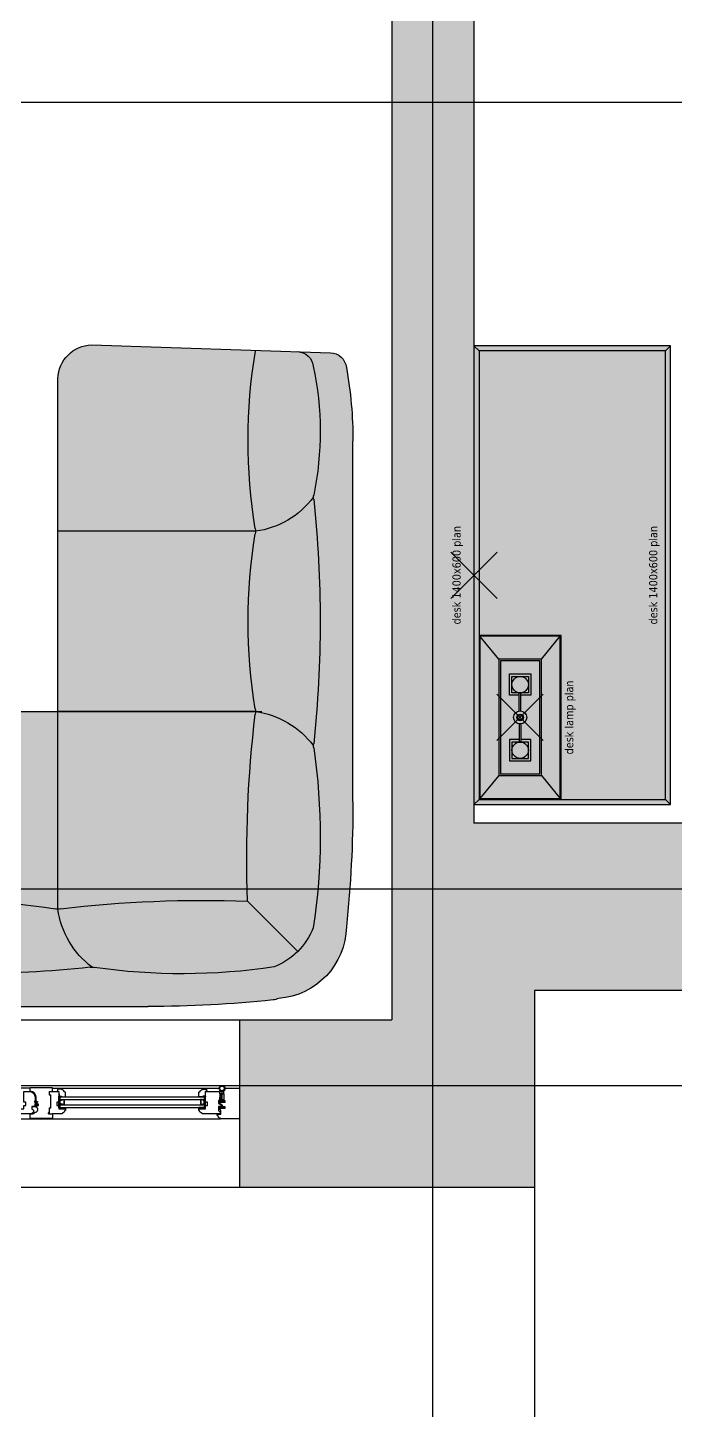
# Model space of a CAD drawing. Header units: millimetres. Extents: x 11159 to 50121, y 18346 to 37577.
# Drawn here: x 40358 to 42334, y 22565 to 26784 of the extents above; entities that cross this region are included whole.
import ezdxf
from ezdxf.enums import TextEntityAlignment as Align

# ---------------------------------------------------------------- set-up
doc = ezdxf.new("R2010")
doc.units = ezdxf.units.MM
for name, color, linetype in [('axis', 40, 'Continuous'), ('df', 7, 'Continuous'), ('dim', 7, 'Continuous'), ('dwgmodels.com', 19, 'Continuous'), ('furnhatch', 254, 'Continuous'), ('furniture', 34, 'Continuous'), ('HATCH', 8, 'Continuous'), ('wall', 5, 'Continuous')]:
    doc.layers.add(name, color=color, linetype=linetype)
doc.styles.add('ayala furniture', font='tahoma.ttf', dxfattribs={"height": 25})
doc.styles.add('KOTE', font='romrust.shx', dxfattribs={"width": 0.8})
doc.dimstyles.new('ayala 50', dxfattribs={"dimscale": 50, "dimtxt": 2.5, "dimasz": 1, "dimexe": 1, "dimexo": 2, "dimgap": 1, "dimtad": 1, "dimdec": 4, "dimzin": 9, "dimdsep": 46, "dimtxsty": 'KOTE', "dimblk": 'ARCHTICK', "dimcen": 0.09, "dimdle": 1, "dimadec": 0, "dimazin": 0, "dimtfac": 0.666667, "dimtdec": 4, "dimtix": 1, "dimtmove": 2, "dimatfit": 3, "dimfxl": 1, "dimtvp": 1, "dimtolj": 1, "dimarcsym": 0})

# ---------------------------------------------------------------- blocks, each defined once
blk = doc.blocks.new('_ArchTick')
at = {"color": 0, "linetype": 'ByBlock', "const_width": 0.15}
blk.add_lwpolyline([(-0.5, -0.5), (0.5, 0.5)], dxfattribs=at)
blk = doc.blocks.new('*D53')
at = {"layer": 'Defpoints', "color": 0}
for p in [(49394.9, 26556.4), (34394.9, 23556.4), (49394.9, 19246.4)]:
    blk.add_point(p, dxfattribs=at)
at = {"layer": 'dim', "color": 4, "lineweight": -2}
for p, q in [((49394.9, 26456.4), (49394.9, 19146.4)), ((34394.9, 23456.4), (34394.9, 19146.4)), ((34294.9, 19246.4), (49494.9, 19246.4))]:
    blk.add_line(p, q, dxfattribs=at)
at = {"layer": 'dim', "color": 4, "lineweight": -2, "xscale": 100, "yscale": 100, "zscale": 100, "rotation": 180}
blk.add_blockref('_ArchTick', (34394.9, 19246.4), dxfattribs=at)
at = {"layer": 'dim', "color": 4, "lineweight": -2, "xscale": 100, "yscale": 100, "zscale": 100}
blk.add_blockref('_ArchTick', (49394.9, 19246.4), dxfattribs=at)
at = {"layer": 'dim', "color": 3, "insert": (41894.9, 19366.4), "char_height": 200, "attachment_point": 5, "style": 'KOTE'}
blk.add_mtext('\\A1;15000', dxfattribs=at)
blk = doc.blocks.new('1w')
at = {"color": 0, "linetype": 'ByBlock'}
for p, q in [((-1175, 625), (-1175, 1725)), ((-877.6, 1450), (-275, 1450)), ((-877.6, 900), (-275, 900)), ((-275, 297.4), (-275, 900)), ((275, 297.4), (275, 900)), ((825, 730), (805, 300)), ((845, 750), (977.8, 750)), ((550, 0), (-550, 0))]:
    blk.add_line(p, q, dxfattribs=at)
at = {"color": 0}
blk.add_line((-1006.5, 168.5), (-853.8, 321.2), dxfattribs=at)
at = {"color": 0, "linetype": 'ByBlock'}
for points in [[(-275, 1915.8, 0.402311), (-377.9, 2018.6), (-1106.6, 1994.9, 0.375487), (-1154.9, 1950.2, 0.044559), (-1175, 1725)], [(550, 0, 0.026367), (931.5, 20.1, 0.375487), (976.2, 68.4), (1000, 797.1, 0.402311), (897.1, 900), (-897.1, 900)], [(-1175, 625, 0.026367), (-1154.9, 243.5, 3435973836800.542969)], [(980.6, 201.3, -0.493591), (900, 180, -0.122035), (805, 300, 0.643813)], [(-948.1, 24.9, 0.087055), (-931.5, 20.1, 0.026367), (-550, 0)]]:
    blk.add_lwpolyline(points, format="xyb", dxfattribs=at)
blk.add_lwpolyline([(-275, 900), (-275, 1915.8)], dxfattribs=at)
for centre, radius, start, end in [((-1004.2, 1948.2), 50, 91.8674, 173.7294), ((-2515.1, 1727.1), 1660.1, 350.6783, 9.4633), ((-113, 1753.3), 962, 167.9808, 191.5677), ((2450, 1175), 3525, 173.9271, 180), ((-1104.9, 1553.2), 50, 353.9271, 8.2914), ((-841.7, 1714.1), 266.5, 216.873, 262.2648), ((-827.6, 1450), 50, 170.6106, 189.3894), ((-2490.6, 1175), 1635.6, 350.6106, 9.3894), ((2450, 1175), 3525, 180, 186.0729), ((-841.7, 635.9), 266.5, 97.7352, 143.127), ((-827.6, 900), 50, 170.6106, 189.3894), ((-4521, 458.3), 3669.8, 357.8601, 6.7853), ((-1104.9, 796.8), 50, 351.7086, 6.0729), ((794.4, 520), 1869.4, 171.7086, 188.6145), ((845, 730), 20, 90, 180), ((977.8, 730), 20, 358.1326, 90), ((-713.2, -3259.7), 3583.6, 83.1072, 92.2474), ((-539.1, 333.3), 266.5, 306.873, 352.2648), ((-275, 347.4), 50, 260.6106, 279.3894), ((0, -1315.6), 1635.6, 80.6106, 99.3894), ((275, 347.4), 50, 260.6106, 279.3894), ((539.1, 333.3), 266.5, 187.7352, 233.127), ((550, -1315.6), 1635.6, 81.0308, 99.3894), ((-853.8, 321.2), 216, 202.0937, 247.9063), ((929.6, 170.8), 50, 276.2706, 358.1326), ((-655, 1969.4), 1869.4, 261.3855, 278.2914), ((-378.2, 70.1), 50, 83.9271, 98.2914), ((0, 3625), 3525, 263.9271, 270), ((0, 3625), 3525, 270, 276.0729), ((378.2, 70.1), 50, 81.7086, 96.0729), ((655, 1969.4), 1869.4, 261.7086, 278.6145)]:
    blk.add_arc(centre, radius, start, end, dxfattribs=at)
at = {"color": 0}
blk.add_arc((-931.8, 247.4), 223.1, 181.0175, 265.7905, dxfattribs=at)
blk = doc.blocks.new('desk1400 (pl)')
at = {"layer": 'furnhatch'}
blk.add_hatch(color=256, dxfattribs=at).paths.add_polyline_path([(-700, 0), (-700, -600), (700, -600), (700, 0)])
at = {"color": 0, "linetype": 'ByBlock'}
for p, q in [((-700, 0), (-684, -16)), ((684, -16), (700, 0)), ((-684, -584), (-700, -600)), ((684, -584), (700, -600))]:
    blk.add_line(p, q, dxfattribs=at)
for points in [[(-700, -600), (700, -600), (700, 0), (-700, 0)], [(-684, -584), (684, -584), (684, -16), (-684, -16)]]:
    blk.add_lwpolyline(points, close=True, dxfattribs=at)
at = {"layer": 'dwgmodels.com'}
blk.add_lwpolyline([(-700, -600), (700, -600), (700, 0), (-700, 0)], close=True, dxfattribs=at)
blk = doc.blocks.new('desk lamp (pl)')
at = {"layer": 'furnhatch'}
blk.add_hatch(color=256, dxfattribs=at).paths.add_polyline_path([(-250, -125), (250, -125), (250, 125), (-250, 125)])
at = {"color": 0}
for p, q in [((-177.5, 65), (-247.5, 122.5)), ((177.5, 65), (247.5, 122.5)), ((-19.8, 2.5), (-75, 2.5)), ((19.8, 2.5), (75, 2.5)), ((-19.8, -2.5), (-75, -2.5)), ((19.8, -2.5), (75, -2.5)), ((-177.5, -65), (-247.5, -122.5)), ((177.5, -65), (247.5, -122.5))]:
    blk.add_line(p, q, dxfattribs=at)
for points in [[(-250, -125), (250, -125), (250, 125), (-250, 125)], [(-247.5, -122.5), (247.5, -122.5), (247.5, 122.5), (-247.5, 122.5)], [(-177.5, -65), (177.5, -65), (177.5, 65), (-177.5, 65)], [(-172.5, -60), (172.5, -60), (172.5, 60), (-172.5, 60)], [(-75, 25), (-125, 25), (-125, -25), (-75, -25)], [(75, 25), (125, 25), (125, -25), (75, -25)]]:
    blk.add_lwpolyline(points, close=True, dxfattribs=at)
for points in [[(-67.5, 2.5), (-67.5, 32.5), (-132.5, 32.5), (-132.5, -32.5), (-67.5, -32.5), (-67.5, -2.5)], [(67.5, 2.5), (67.5, 32.5), (132.5, 32.5), (132.5, -32.5), (67.5, -32.5), (67.5, -2.5)]]:
    blk.add_lwpolyline(points, dxfattribs=at)
for centre in [(-100, 0), (100, 0)]:
    blk.add_circle(centre, 25, dxfattribs=at)
at = {"color": 0, "linetype": 'ByBlock'}
for radius in [20, 10, 7.5]:
    blk.add_circle((0, 0), radius, dxfattribs=at)
at = {"layer": 'dwgmodels.com'}
blk.add_lwpolyline([(-250, -125), (250, -125), (250, 125), (-250, 125)], close=True, dxfattribs=at)
blk = doc.blocks.new('Joint-K7335')
at = {"layer": 'df', "color": 7}
for points in [[(3.9, 10.7, -0.206505), (4.5, 11.8, -0.277528), (4.6, 11.7), (4.7, 11.5, 0.626267), (5.4, 11.5, 0.131441), (5.5, 11.7), (5.5, 18, 0.509109), (4.6, 18.4, -0.294424), (2, 18.3, 0.173488), (1.3, 18.5), (0, 18.5), (0, 2.1, 0.415334), (1.2, 0.9, 0.048115), (1.5, 0.9, 0.113375), (1.5, 1), (4, 2.8, 0.235966), (4, 2.9), (4, 3.3, 0.247659), (4, 3.4, 0.287937), (3.6, 3.4), (1.8, 2.3, -0.576722), (1.5, 2.5), (1.5, 3.3, -0.235966), (1.6, 3.5), (4, 5.3, 0.235966), (4, 5.3), (4, 5.7, 0.247659), (4, 5.8, 0.287937), (3.6, 5.8), (1.8, 4.8, -0.576722), (1.5, 5), (1.5, 6.3, -0.384094), (2.6, 7.5, -0.021813), (2.7, 7.5), (6.5, 7.5), (6.5, 7.6, 0.333043), (5.7, 8.5, -0.293245), (5.3, 8.9, 0.008528), (5.2, 9.3, 0.265517), (5, 9.5, 0.023748), (4.8, 9.5, -0.356149), (3.9, 10.7, -0.356149)], [(3.2, 10.8, 0.355005), (4.6, 8.8, -0.567624), (4.7, 8.8, -0.24708), (4.4, 8.7), (2.2, 9, -0.351704), (1.2, 10.1), (1.2, 12.9, -0.414214), (1.5, 13.2), (1.6, 13.2, 0.277073), (1.9, 13.4), (3.7, 16.8, -0.041112), (3.8, 17), (4.1, 17.7, -0.50666), (4.6, 17.7, -0.2771), (4.6, 17.5), (4.6, 13.3, 0.213422), (4.7, 13.1, -0.886227), (4.4, 12.6, 0.250571), (3.2, 10.8)]]:
    blk.add_lwpolyline(points, format="xyb", dxfattribs=at)
blk.add_lwpolyline([(1.6, 17.8, 0.632714), (1, 17.6), (1, 14.2, 0.78091), (1.6, 14.1), (3.2, 17.1, -0.117333), (3.3, 17.2, 1.218085), (3, 17.5, -0.285776), (2.7, 17.3, -0.145588)], format="xyb", close=True, dxfattribs=at)

msp = doc.modelspace()

# ---------------------------------------------------------------- hatches: boundary and pattern name
at = {"ltscale": 10}
h = msp.add_hatch(dxfattribs=at)
h.set_pattern_fill('ANGLE', color=4, scale=0.15, angle=-45, style=0)
h.set_pattern_definition([(45, (37790.8651, 24303.6607), (0.74087113, -0.74087113), [0.762, -0.28575]), (315, (37790.8651, 24303.6607), (-0.74087113, -0.74087113), [0.762, -0.28575])])
edge = h.paths.add_edge_path()
edge.add_line((40453.40031, 23522.0771), (40456.40031, 23522.0771))
edge.add_line((40456.40031, 23522.0771), (40456.40031, 23520.0771))
edge.add_arc((40454.90031, 23520.47322), 1.55142, 194.79301761, 345.20698239, ccw=False)
edge.add_line((40453.40031, 23520.0771), (40453.40031, 23522.0771))
h = msp.add_hatch(dxfattribs=at)
h.set_pattern_fill('ANGLE', color=4, scale=0.15, angle=-45, style=0)
h.set_pattern_definition([(45, (37785.3651, 24303.6607), (0.74087113, -0.74087113), [0.762, -0.28575]), (315, (37785.3651, 24303.6607), (-0.74087113, -0.74087113), [0.762, -0.28575])])
edge = h.paths.add_edge_path()
edge.add_line((40453.91111, 23524.0771), (40459.90031, 23524.0771))
edge.add_arc((40459.15031, 23523.0771), 1.25, -53.13010235, 53.13010235, ccw=False)
edge.add_line((40459.90031, 23522.0771), (40453.91111, 23522.0771))
edge.add_arc((40454.63457, 23523.0771), 1.23426, 125.88414978, 234.11585022, ccw=False)
h = msp.add_hatch(dxfattribs=at)
h.set_pattern_fill('ANGLE', color=4, scale=0.15, angle=-45, style=0)
h.set_pattern_definition([(135, (43568.9356, 24303.6607), (-0.74087113, -0.74087113), [0.762, -0.28575]), (225, (43568.9356, 24303.6607), (0.74087113, -0.74087113), [0.762, -0.28575])])
edge = h.paths.add_edge_path()
edge.add_line((40900.38951, 23524.0771), (40894.40031, 23524.0771))
edge.add_arc((40895.15031, 23523.0771), 1.25, 126.86989765, 233.13010235)
edge.add_line((40894.40031, 23522.0771), (40900.38951, 23522.0771))
edge.add_arc((40899.66605, 23523.0771), 1.23426, 305.88414978, 414.11585022)
h = msp.add_hatch(dxfattribs=at)
h.set_pattern_fill('ANGLE', color=4, scale=0.15, angle=-45, style=0)
h.set_pattern_definition([(135, (43563.4356, 24303.6607), (-0.74087113, -0.74087113), [0.762, -0.28575]), (225, (43563.4356, 24303.6607), (0.74087113, -0.74087113), [0.762, -0.28575])])
edge = h.paths.add_edge_path()
edge.add_line((40900.90031, 23522.0771), (40897.90031, 23522.0771))
edge.add_line((40897.90031, 23522.0771), (40897.90031, 23520.0771))
edge.add_arc((40899.40031, 23520.47322), 1.55142, 194.79301761, 345.20698239)
edge.add_line((40900.90031, 23520.0771), (40900.90031, 23522.0771))
h = msp.add_hatch(dxfattribs=at)
h.set_pattern_fill('ANSI35', color=4, scale=0.2, style=0)
h.set_pattern_definition([(315, (40512.4897, 26155.0439), (-0.8980256, -0.8980256), []), (315, (40513.3877, 26155.0439), (-0.8980256, -0.8980256), [1.5875, -0.3175, 0, -0.3175])])
h.paths.add_polyline_path([(40421.90031, 23470.0771), (40423.90031, 23470.0771), (40423.90031, 23474.0771), (40421.90031, 23474.0771)])
h = msp.add_hatch(dxfattribs=at)
h.set_pattern_fill('BRASS', color=4, scale=0.3, angle=-45, style=0)
h.set_pattern_definition([(45, (37790.865, 24290.6607), (1.3470384, -1.3470384), []), (45, (37791.5386, 24289.9872), (1.3470384, -1.3470384), [0.9525, -0.47625])])
h.paths.add_polyline_path([(40457.90031, 23485.0771), (40457.90031, 23489.0771), (40469.90031, 23489.0771), (40469.90031, 23485.0771)])
h = msp.add_hatch(dxfattribs=at)
h.set_pattern_fill('ANGLE', color=4, scale=0.15, angle=-45, style=0)
h.set_pattern_definition([(45, (37790.8651, 24290.6607), (0.74087113, -0.74087113), [0.762, -0.28575]), (315, (37790.8651, 24290.6607), (-0.74087113, -0.74087113), [0.762, -0.28575])])
h.paths.add_polyline_path([(40469.90031, 23485.0771), (40469.90031, 23489.0771), (40473.90031, 23489.0771), (40473.90031, 23485.0771)])
h = msp.add_hatch(dxfattribs=at)
h.set_pattern_fill('ANGLE', color=4, scale=0.15, angle=-45, style=0)
h.set_pattern_definition([(135, (43563.4356, 24290.6607), (-0.74087113, -0.74087113), [0.762, -0.28575]), (225, (43563.4356, 24290.6607), (0.74087113, -0.74087113), [0.762, -0.28575])])
h.paths.add_polyline_path([(40884.40031, 23485.0771), (40884.40031, 23489.0771), (40880.40031, 23489.0771), (40880.40031, 23485.0771)])
h = msp.add_hatch(dxfattribs=at)
h.set_pattern_fill('BRASS', color=4, scale=0.3, angle=-45, style=0)
h.set_pattern_definition([(135, (43563.4356, 24290.6607), (-1.3470384, -1.3470384), []), (135, (43562.762, 24289.9872), (-1.3470384, -1.3470384), [0.9525, -0.47625])])
h.paths.add_polyline_path([(40896.40031, 23485.0771), (40896.40031, 23489.0771), (40884.40031, 23489.0771), (40884.40031, 23485.0771)])
at = {"layer": 'furniture'}
msp.add_hatch(color=254, dxfattribs=at).paths.add_polyline_path([(39175.77219, 24594.13875, -0.4023111056), (39278.67014, 24696.99473), (40450.77219, 24696.99473), (40450.77219, 25712.7459, -0.4023111056), (40553.62816, 25815.64386), (41282.74737, 25791.87151, -0.3731900043), (41330.639, 25747.16743, -0.0445594123), (41350.77219, 25521.99473), (41350.77219, 24421.99473, -0.0263668989), (41330.639, 24040.47115, -0.3877386203), (41123.90699, 23821.88862, -0.0870546412), (41107.29576, 23817.12791, -0.0263668989), (40725.77219, 23796.99473), (39625.77219, 23796.99473, -0.0263668989), (39244.24861, 23817.12791, -0.3731900043), (39199.54453, 23865.01954)])
at = {"layer": 'HATCH', "true_color": 0x2b2b2b}
h = msp.add_hatch(color=250, dxfattribs=at)
h.dxf.hatch_style = 1
h.paths.add_polyline_path([(38584.90031, 23756.3771), (38119.90031, 23756.3771), (38119.90031, 24551.33276), (37869.90031, 24551.33276), (37869.90031, 24356.3771), (36639.90031, 24356.3771), (36639.90031, 23846.3771), (37684.90031, 23846.3771), (37684.90031, 23246.3771), (38584.90031, 23246.3771)])
h.paths.add_polyline_path([(35129.90031, 24356.3771), (34594.90031, 24356.3771), (34594.90031, 28296.3771), (36414.90031, 28296.3771), (36414.90031, 28896.3771), (37869.90031, 28896.3771), (37869.90031, 25361.33276), (38119.90031, 25361.33276), (38119.90031, 30696.3771), (40509.90031, 30696.3771), (40509.90031, 30816.3771), (38119.90031, 30816.3771), (38119.90031, 31066.3771), (37869.90031, 31066.3771), (37869.90031, 30816.3771), (37219.90031, 30816.3771), (37219.90031, 30696.3771), (37869.90031, 30696.3771), (37869.90031, 29016.3771), (36414.90031, 29016.3771), (36414.90031, 29366.37714), (36294.90031, 29366.37714), (36294.90031, 28416.3771), (34594.90031, 28416.3771), (34594.90031, 28801.3771), (34084.90031, 28801.3771), (34084.90031, 23846.3771), (35129.90031, 23846.3771)])
h.paths.add_polyline_path([(42949.90031, 24356.3771), (41719.90031, 24356.3771), (41719.90031, 27856.3771), (41794.90031, 27856.3771), (41794.90031, 27976.3771), (41719.90031, 27976.3771), (41719.90031, 28581.3771), (41469.90031, 28581.3771), (41469.90031, 23756.3771), (41004.90031, 23756.3771), (41004.90031, 23246.3771), (41904.90031, 23246.3771), (41904.90031, 23846.3771), (42949.90031, 23846.3771)])
h.paths.add_polyline_path([(45504.90031, 35266.3771), (44249.90031, 35266.3771), (44249.90031, 34756.3771), (44994.90031, 34756.3771), (44994.90031, 30816.3771), (42504.90031, 30816.3771), (42504.90031, 30696.3771), (42599.90031, 30696.3771), (42599.90031, 30106.3771), (42719.90031, 30106.3771), (42719.90031, 30696.3771), (44194.90031, 30696.3771), (44194.90031, 30296.3771), (44994.90031, 30296.3771), (44994.90031, 28576.3771), (42719.90031, 28576.3771), (42719.90031, 29396.3771), (42599.90031, 29396.3771), (42599.90031, 27976.3771), (42504.90031, 27976.3771), (42504.90031, 27856.3771), (42719.90031, 27856.3771), (42719.90031, 28456.3771), (44994.90031, 28456.3771), (44994.90031, 24356.3771), (44459.90031, 24356.3771), (44459.90031, 23846.3771), (45504.90031, 23846.3771)])
h.paths.add_polyline_path([(44994.90031, 30416.3771), (44314.90031, 30416.3771), (44314.90031, 30696.3771), (44994.90031, 30696.3771)], flags=16)
h.paths.add_polyline_path([(41719.90031, 34756.3771), (42539.90031, 34756.3771), (42539.90031, 35266.3771), (40649.90031, 35266.3771), (40649.90031, 34756.3771), (41469.90031, 34756.3771), (41469.90031, 30816.3771), (41319.90031, 30816.3771), (41319.90031, 30696.3771), (41469.90031, 30696.3771), (41469.90031, 30091.3771), (41719.90031, 30091.3771), (41719.90031, 30696.3771), (41794.90031, 30696.3771), (41794.90031, 30816.3771), (41719.90031, 30816.3771), (41719.90031, 30856.3771)])
h.paths.add_polyline_path([(36509.90031, 30816.3771), (34594.90031, 30816.3771), (34594.90031, 34756.3771), (35339.90031, 34756.3771), (35339.90031, 35266.3771), (34084.90031, 35266.3771), (34084.90031, 30311.3771), (34594.90031, 30311.3771), (34594.90031, 30696.3771), (36294.90031, 30696.3771), (36294.90031, 30076.37714), (36414.90031, 30076.37714), (36414.90031, 30696.3771), (36509.90031, 30696.3771)])
h.paths.add_polyline_path([(38939.90031, 35266.3771), (37049.90031, 35266.3771), (37049.90031, 34756.3771), (37869.90031, 34756.3771), (37869.90031, 34506.3771), (38119.90031, 34506.3771), (38119.90031, 34756.3771), (38939.90031, 34756.3771)])
h.paths.add_polyline_path([(38497.03235, 36456.3771), (38097.03235, 36456.3771), (38097.03235, 36056.3771), (38497.03235, 36056.3771)])
h.paths.add_polyline_path([(41492.76828, 36456.3771), (41092.76828, 36456.3771), (41092.76828, 36056.3771), (41492.76828, 36056.3771)])

# ---------------------------------------------------------------- linework, layer by layer
at = {"color": 8, "ltscale": 10}
for p, q in [((40365.90031, 23548.3771), (39857.13301, 23548.3771)), ((40433.90031, 23548.3771), (40942.66761, 23548.3771)), ((39852.90031, 23454.3771), (40946.90031, 23454.3771))]:
    msp.add_line(p, q, dxfattribs=at)
for p, q in [((40433.90031, 23549.0771), (40365.90031, 23549.0771)), ((40365.90031, 23538.5771), (40365.90031, 23549.0771)), ((40433.90031, 23538.0771), (40433.90031, 23549.0771)), ((40960.90031, 23548.3771), (40960.13301, 23548.3771)), ((40377.90031, 23528.58636), (40378.76198, 23528.58636)), ((40377.90031, 23508.58636), (40380.90031, 23508.58636)), ((40383.90031, 23507.5771), (40383.90031, 23520.5771)), ((40423.90031, 23538.0771), (40433.90031, 23538.0771)), ((40423.90031, 23538.0771), (40423.90031, 23528.0771)), ((40423.90031, 23528.0771), (40428.90031, 23528.0771)), ((40428.90031, 23488.0771), (40428.90031, 23528.0771)), ((40456.40031, 23522.0771), (40456.40031, 23489.0771)), ((40953.90031, 23512.3771), (40951.90031, 23512.3771)), ((40365.90031, 23455.0771), (40365.90031, 23469.5771)), ((40365.90031, 23469.5771), (40370.90031, 23469.5771)), ((40423.90031, 23488.0771), (40428.90031, 23488.0771)), ((40423.90031, 23488.0771), (40423.90031, 23470.0771)), ((40423.90031, 23470.0771), (40433.90031, 23470.0771)), ((40433.90031, 23470.0771), (40433.90031, 23455.0771)), ((40433.90031, 23455.0771), (40365.90031, 23455.0771))]:
    msp.add_line(p, q)
at = {"color": 4, "ltscale": 10}
for p, q in [((40383.90031, 23507.5771), (40388.90031, 23507.5771)), ((40383.90031, 23500.7771), (40383.90031, 23504.5771)), ((40383.90031, 23504.5771), (40388.90031, 23504.5771)), ((40384.90031, 23500.7771), (40383.90031, 23500.7771)), ((40384.90031, 23498.7771), (40384.90031, 23500.7771)), ((40391.90031, 23498.7771), (40384.90031, 23498.7771)), ((40388.90031, 23504.5771), (40388.90031, 23507.5771)), ((40391.90031, 23494.7771), (40391.90031, 23498.7771)), ((40456.40031, 23488.0771), (40453.40031, 23519.0771)), ((40453.40031, 23488.0771), (40456.40031, 23519.0771)), ((40456.40031, 23522.0771), (40897.90031, 23522.0771)), ((40456.40031, 23513.5771), (40897.90031, 23513.5771)), ((40897.90031, 23522.0771), (40897.90031, 23489.0771)), ((40900.90031, 23488.0771), (40897.90031, 23519.0771)), ((40897.90031, 23488.0771), (40900.90031, 23519.0771)), ((40945.07255, 23530.66754), (40945.52492, 23539.87312)), ((40956.90031, 23530.3771), (40956.90031, 23539.59379)), ((40383.90031, 23490.7771), (40384.90031, 23490.7771)), ((40383.90031, 23490.37645), (40383.90031, 23490.7771)), ((40384.90031, 23490.7771), (40384.90031, 23494.7771)), ((40384.90031, 23494.7771), (40391.90031, 23494.7771)), ((40456.40031, 23497.5771), (40897.90031, 23497.5771)), ((40456.40031, 23489.0771), (40897.90031, 23489.0771))]:
    msp.add_line(p, q, dxfattribs=at)
for points in [[(40454.40031, 23524.0771), (40461.40031, 23524.0771), (40461.40031, 23522.0771), (40473.90031, 23522.0771), (40473.90031, 23536.0771, -0.3276927682), (40468.90031, 23539.5771, 0.3276927682), (40463.90031, 23543.0771), (40463.90031, 23545.0771), (40450.15031, 23545.0771), (40448.90031, 23538.0771), (40453.90031, 23538.0771), (40454.40031, 23524.0771)], [(40352.40031, 23505.0771), (40346.40031, 23505.0771), (40346.40031, 23538.0771), (40362.90031, 23538.0771, -0.4142135624), (40380.90031, 23520.0771), (40380.90031, 23500.5771), (40379.90031, 23500.5771), (40379.90031, 23492.5771), (40371.40031, 23491.5771), (40371.40031, 23483.8771), (40375.4293, 23481.45971, -0.2634471391), (40376.40031, 23479.74472), (40376.40031, 23478.5771, -0.4142135624), (40367.90031, 23470.0771), (40335.90031, 23470.0771), (40335.90031, 23472.0771, -0.4142135624), (40327.90031, 23480.0771), (40325.90031, 23480.0771), (40325.90031, 23485.0771), (40346.40031, 23485.0771), (40346.40031, 23495.0771), (40352.40031, 23495.0771)], [(40948.90031, 23492.0771), (40940.40031, 23492.0771), (40940.40031, 23479.07909), (40944.40375, 23476.7571, -0.2674173791), (40945.40031, 23475.02703), (40945.40031, 23470.5771), (40944.90031, 23470.0771), (40890.40031, 23470.0771), (40890.40031, 23472.0771, -0.4142135624), (40882.40031, 23480.0771), (40880.40031, 23480.0771), (40880.40031, 23485.0771), (40900.90031, 23485.0771), (40900.90031, 23495.0771), (40906.90031, 23495.0771), (40906.90031, 23505.0771), (40900.90031, 23505.0771), (40900.90031, 23538.0771), (40949.91333, 23538.0771), (40950.40031, 23537.57727), (40949.69718, 23511.07693), (40949.18416, 23510.5771), (40940.40031, 23510.5771), (40940.40031, 23501.57708), (40949.40031, 23496.07709), (40949.40031, 23492.5771)]]:
    msp.add_lwpolyline(points, format="xyb", close=True)
for points in [[(40899.90031, 23524.0771), (40892.90031, 23524.0771), (40892.90031, 23522.0771), (40880.40031, 23522.0771), (40880.40031, 23536.0771, 0.3276927682), (40885.40031, 23539.5771, -0.3276927682), (40890.40031, 23543.0771), (40890.40031, 23545.0771), (40904.15031, 23545.0771), (40905.40031, 23538.0771), (40900.40031, 23538.0771), (40899.90031, 23524.0771)], [(40390.82974, 23496.28923, -0.231748257), (40390.23444, 23495.41739), (40389.10634, 23494.7771), (40388.77849, 23494.7771), (40389.79847, 23495.5771), (40389.3067, 23495.5771), (40387.90421, 23494.7771), (40387.52172, 23494.7771), (40388.59635, 23495.5771), (40387.95886, 23495.5771), (40386.57459, 23494.7771), (40386.06459, 23494.7771), (40387.21208, 23495.5771), (40384.90031, 23495.5771), (40384.90031, 23490.8771, 0.0110124335), (40374.7671, 23490.94524, -0.3900729331), (40374.40031, 23491.34386), (40374.40031, 23491.52682, -0.3609113026), (40374.7266, 23491.91997), (40375.4203, 23492.05004), (40376.9427, 23492.22915, 0.0279381401), (40382.36446, 23492.70787, 0.3794190139), (40383.20031, 23493.70706), (40383.20031, 23498.6771, -0.4142135624), (40383.60031, 23499.0771), (40384.90031, 23499.0771), (40384.90031, 23497.9771), (40387.21208, 23497.9771), (40386.06459, 23498.7771), (40386.57459, 23498.7771), (40387.95886, 23497.9771), (40388.59635, 23497.9771), (40387.52172, 23498.7771), (40387.90421, 23498.7771), (40389.3067, 23497.9771), (40389.79847, 23497.9771), (40388.77849, 23498.7771), (40389.10634, 23498.7771), (40390.23444, 23498.13682, -0.231748257), (40390.82974, 23497.26498), (40390.90031, 23496.7771)], [(40384.15031, 23505.1771), (40384.15031, 23504.5771), (40383.87992, 23504.5771, -0.0010032167), (40383.87382, 23504.53986, -0.0541309212), (40383.55739, 23503.40688, -0.0971632325), (40382.9689, 23502.49723, -0.2034527507), (40382.45031, 23502.2771, -0.2034527507), (40381.93172, 23502.49723, -0.0971632325), (40381.34323, 23503.40688, -0.0541309212), (40381.0268, 23504.53986, -0.0410715218), (40380.90031, 23506.0771, -0.0410715218), (40381.0268, 23507.61435, -0.0541309212), (40381.34323, 23508.74732, -0.0971632325), (40381.93172, 23509.65697, -0.2034527507), (40382.45031, 23509.8771, -0.2034527507), (40382.9689, 23509.65697, -0.0971632325), (40383.55739, 23508.74732, -0.0541309212), (40383.87382, 23507.61435, -0.0010032167), (40383.87992, 23507.5771), (40384.15031, 23507.5771), (40384.15031, 23506.9771), (40385.43414, 23506.9771), (40384.57352, 23507.5771), (40385.10602, 23507.5771), (40386.14422, 23506.9771), (40386.62234, 23506.9771), (40385.81637, 23507.5771), (40386.25324, 23507.5771), (40387.3051, 23506.9771), (40387.67393, 23506.9771), (40386.90894, 23507.5771), (40387.30483, 23507.5771), (40388.15091, 23507.09689, -0.231748257), (40388.59739, 23506.44301), (40388.65031, 23506.0771), (40388.59739, 23505.71119, -0.231748257), (40388.15091, 23505.05732), (40387.30483, 23504.5771), (40386.90894, 23504.5771), (40387.67393, 23505.1771), (40387.3051, 23505.1771), (40386.25324, 23504.5771), (40385.96637, 23504.5771), (40386.62234, 23505.1771), (40386.14422, 23505.1771), (40385.10602, 23504.5771), (40384.57352, 23504.5771), (40385.43414, 23505.1771)], [(40381.60031, 23506.0771, -0.0410715218), (40381.71738, 23507.49993, -0.0541309212), (40381.99316, 23508.48735, -0.0971632325), (40382.43526, 23509.17071, -0.2034527507), (40382.45031, 23509.1771, -0.2034527507), (40382.46536, 23509.17071, -0.0971632325), (40382.90746, 23508.48735, -0.0541309212), (40383.18324, 23507.49993, -0.0410715218), (40383.30031, 23506.0771, -0.0410715218), (40383.18324, 23504.65428, -0.0541309212), (40382.90746, 23503.66686, -0.0971632325), (40382.46536, 23502.98349, -0.2034527507), (40382.45031, 23502.9771, -0.2034527507), (40382.43526, 23502.98349, -0.0971632325), (40381.99316, 23503.66686, -0.0541309212), (40381.71738, 23504.65428, -0.0410715218)], [(40453.91111, 23524.0771), (40459.90031, 23524.0771, -0.5), (40459.90031, 23522.0771), (40453.91111, 23522.0771, -0.5107995579)], [(40453.40031, 23522.0771), (40456.40031, 23522.0771), (40456.40031, 23520.0771, -0.7702007466), (40453.40031, 23520.0771)], [(40900.38951, 23524.0771), (40894.40031, 23524.0771, 0.5), (40894.40031, 23522.0771), (40900.38951, 23522.0771, 0.5107995579)], [(40900.90031, 23522.0771), (40897.90031, 23522.0771), (40897.90031, 23520.0771, 0.7702007466), (40900.90031, 23520.0771)]]:
    msp.add_lwpolyline(points, format="xyb", close=True, dxfattribs=at)
for points in [[(40951.90031, 23512.3771), (40951.90031, 23538.0771, 0.4142135624), (40960.90031, 23547.0771), (40960.90031, 23548.3771), (41004.90031, 23548.3771), (41004.90031, 23454.3771), (40946.90031, 23454.3771), (40946.90031, 23456.3771, -0.4142135624), (40938.90031, 23464.3771), (40936.90031, 23464.3771), (40936.90031, 23468.5771), (40947.90031, 23468.5771), (40947.90031, 23480.5771), (40942.90031, 23483.5771), (40942.90031, 23486.0771), (40943.40031, 23486.5771), (40961.40031, 23486.5771), (40961.40031, 23490.5771), (40953.90031, 23490.5771), (40953.90031, 23493.8771), (40951.90031, 23493.8771), (40951.90031, 23496.6771), (40942.90031, 23502.0771), (40942.90031, 23504.5771), (40943.40031, 23505.0771), (40961.40031, 23505.0771), (40961.40031, 23509.0771), (40953.90031, 23509.0771), (40953.90031, 23512.3771)], [(40433.90031, 23538.0771), (40453.40031, 23538.0771), (40453.40031, 23505.0771), (40447.40031, 23505.0771), (40447.40031, 23495.0771), (40453.40031, 23495.0771), (40453.40031, 23485.0771), (40473.90031, 23485.0771), (40473.90031, 23480.0771), (40471.90031, 23480.0771, -0.4142135624), (40463.90031, 23472.0771), (40463.90031, 23470.0771), (40433.90031, 23470.0771)]]:
    msp.add_lwpolyline(points, format="xyb")
for points in [[(40453.40031, 23519.0771), (40456.40031, 23519.0771), (40456.40031, 23488.0771), (40453.40031, 23488.0771)], [(40900.90031, 23519.0771), (40897.90031, 23519.0771), (40897.90031, 23488.0771), (40900.90031, 23488.0771)], [(40950.06652, 23530.42213), (40945.07255, 23530.66754), (40944.18907, 23512.68924), (40949.18305, 23512.44383)], [(40951.90031, 23530.3771), (40956.90031, 23530.3771), (40956.90031, 23512.3771), (40951.90031, 23512.3771)], [(40421.90031, 23470.0771), (40423.90031, 23470.0771), (40423.90031, 23474.0771), (40421.90031, 23474.0771)], [(40457.90031, 23485.0771), (40457.90031, 23489.0771), (40469.90031, 23489.0771), (40469.90031, 23485.0771)], [(40469.90031, 23485.0771), (40469.90031, 23489.0771), (40473.90031, 23489.0771), (40473.90031, 23485.0771)], [(40884.40031, 23485.0771), (40884.40031, 23489.0771), (40880.40031, 23489.0771), (40880.40031, 23485.0771)], [(40896.40031, 23485.0771), (40896.40031, 23489.0771), (40884.40031, 23489.0771), (40884.40031, 23485.0771)]]:
    msp.add_lwpolyline(points, close=True, dxfattribs=at)
at = {"color": 6}
for points in [[(40469.39997, 23513.57664), (40469.39997, 23497.57664), (40464.39997, 23497.57664), (40464.39997, 23498.57664), (40456.39997, 23501.00997), (40456.39997, 23510.14331), (40464.39997, 23512.57664), (40464.39997, 23513.57664)], [(40468.89997, 23513.07664), (40468.89997, 23498.07664), (40464.89997, 23498.07664), (40464.89997, 23498.93218), (40456.89997, 23501.36551), (40456.89997, 23509.78777), (40464.89997, 23512.2211), (40464.89997, 23513.07664)], [(40885.90066, 23513.57664), (40885.90066, 23497.57664), (40890.90066, 23497.57664), (40890.90066, 23498.57664), (40897.90066, 23501.00997), (40897.90066, 23510.14331), (40890.90066, 23512.57664), (40890.90066, 23513.57664)], [(40886.40066, 23513.07664), (40886.40066, 23498.07664), (40890.40066, 23498.07664), (40890.40066, 23498.93218), (40897.40066, 23501.36551), (40897.40066, 23509.78777), (40890.40066, 23512.2211), (40890.40066, 23513.07664)]]:
    msp.add_lwpolyline(points, close=True, dxfattribs=at)
at = {"color": 4, "ltscale": 10}
for radius in [8.75, 7]:
    msp.add_circle((40951.40031, 23547.3771), radius, dxfattribs=at)
msp.add_arc((40365.90031, 23520.5771), 18, 0, 90)
for centre, radius, start, end in [((40370.90031, 23482.5771), 13, 270, 323.13351376), ((40381.40031, 23482.7771), 8, 269.28711035, 71.79004314)]:
    msp.add_arc(centre, radius, start, end, dxfattribs=at)
at = {"layer": 'axis'}
for p, q in [((41594.90031, 18746.3771), (41594.90031, 35956.3771)), ((32518.80156, 26556.3771), (50120.90031, 26556.3771)), ((32518.80156, 24156.3771), (45852.34427, 24156.3771)), ((32518.80156, 23556.3771), (45852.34427, 23556.3771))]:
    msp.add_line(p, q, dxfattribs=at)
at = {"layer": 'Defpoints', "color": 1}
for points in [[(41790.61099, 25042.45848), (41649.18963, 25183.87983)], [(41790.61099, 25183.87983), (41649.18963, 25042.45848)], [(41931.61099, 24608.45848), (41790.18963, 24749.87983)], [(41931.61099, 24749.87983), (41790.18963, 24608.45848)]]:
    msp.add_lwpolyline(points, dxfattribs=at)
at = {"layer": 'wall', "color": 5}
for p, q in [((41469.90031, 28581.3771), (41469.90031, 23756.3771)), ((41719.90031, 27856.3771), (41719.90031, 24356.3771)), ((42949.90031, 24356.3771), (41719.90031, 24356.3771)), ((42949.90031, 23846.3771), (41904.90031, 23846.3771)), ((41904.90031, 23846.3771), (41904.90031, 23246.3771)), ((41004.90031, 23756.3771), (41469.90031, 23756.3771)), ((41004.90031, 23756.3771), (41004.90031, 23246.3771)), ((41004.90031, 23246.3771), (41904.90031, 23246.3771))]:
    msp.add_line(p, q, dxfattribs=at)
at = {"layer": 'wall', "color": 4}
for p, q in [((38584.90031, 23756.3771), (41004.90031, 23756.3771)), ((38584.90031, 23246.3771), (41004.90031, 23246.3771))]:
    msp.add_line(p, q, dxfattribs=at)
at = {"layer": 'wall', "color": 0}
msp.add_line((41904.90031, 23246.3771), (41904.90031, 20246.3771), dxfattribs=at)

# ---------------------------------------------------------------- block references
at = {"layer": 'furniture', "color": 34, "linetype": 'ByBlock', "xscale": -1}
msp.add_blockref('1w', (40175.77219, 23796.99473), dxfattribs=at)
at = {"layer": 'furniture', "color": 34, "rotation": 90}
for name, p in [('desk1400 (pl)', (41719.90031, 25113.16916)), ('desk lamp (pl)', (41860.90031, 24679.16916))]:
    msp.add_blockref(name, p, dxfattribs=at)
at = {"layer": 'wall', "color": 4, "ltscale": 10, "rotation": 90}
for p in [(40961.40031, 23505.0771), (40961.40031, 23486.5771)]:
    msp.add_blockref('Joint-K7335', p, dxfattribs=at)

# ---------------------------------------------------------------- texts
at = {"layer": 'Defpoints', "color": 40, "style": 'ayala furniture'}
for s, p in [('desk 1400x600 plan', (41669.90031, 25113.16916)), ('desk 1400x600 plan', (42269.90031, 25113.16916)), ('desk lamp plan', (42013.40031, 24679.16916))]:
    msp.add_text(s, height=25, rotation=90, dxfattribs=at).set_placement(p, align=Align.MIDDLE)

# ---------------------------------------------------------------- dimensions: what is measured, and where the dimension line sits
at = {"layer": 'dim'}
dim = msp.add_linear_dim(base=(49394.90031, 19246.3771), p1=(34394.90031, 23556.3771), p2=(49394.90031, 26556.3771), dimstyle='ayala 50', override={"dimscale": 1, "dimtxt": 200, "dimasz": 100, "dimexe": 100, "dimexo": 100, "dimgap": 20, "dimdle": 100}, dxfattribs=at)
dim.commit()
dim.dimension.update_dxf_attribs({"geometry": '*D53', "text_midpoint": (41894.90031, 19366.3771)})

doc.saveas('drawing.dxf')
